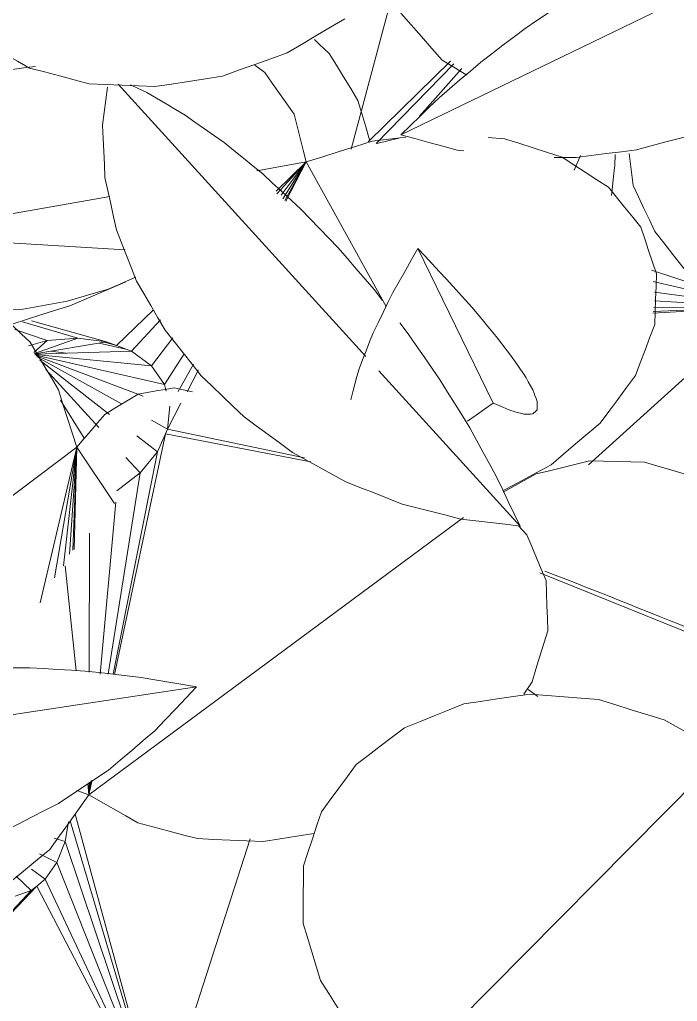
# Model space of a CAD drawing. Header units: metres. Extents: x -18.34 to -13.25, y -25.49 to -16.26.
# Drawn here: x -17.3475 to -17.2893, y -16.8229 to -16.736 of the extents above; entities that cross this region are included whole.
import ezdxf

# ---------------------------------------------------------------- set-up
doc = ezdxf.new("R2010")
doc.units = ezdxf.units.M
doc.layers.add('Importações nas famílias', color=7, linetype='Continuous', lineweight=5)
doc.layers.add('Vegetação', color=7, linetype='Continuous', lineweight=5)

# ---------------------------------------------------------------- blocks, each defined once
blk = doc.blocks.new('Planta_pergolado_12200 - plantas pergolado_skp_Component_17-V554-Pavimento 02 - Executivo')
at = {"layer": 'Importações nas famílias', "color": 9}
for p, q in [((0.159349, 0.128774), (0.161727, 0.128224)), ((0.156455, 0.12788), (0.155081, 0.128067))]:
    blk.add_line(p, q, dxfattribs=at)
at = {"layer": 'Importações nas famílias', "color": 9, "flags": 128}
for points in [[(0.179728, 0.154418), (0.178847, 0.155254), (0.17843, 0.155649)], [(0.18227, 0.150275), (0.181635, 0.15131), (0.180999, 0.152346), (0.180364, 0.153382), (0.179728, 0.154418)], [(0.183308, 0.146778), (0.182962, 0.147943), (0.182616, 0.149109), (0.18227, 0.150275)]]:
    blk.add_lwpolyline(points, dxfattribs=at)
blk = doc.blocks.new('Planta_pergolado_12200 - plantas pergolado_skp_Component_16-V555-Pavimento 02 - Executivo')
blk.add_blockref('Planta_pergolado_12200 - plantas pergolado_skp_Component_17-V554-Pavimento 02 - Executivo', (0, 0))
blk = doc.blocks.new('Planta_pergolado_12200 - plantas pergolado_skp_Component_17-V579-Pavimento 02 - Executivo')
at = {"layer": 'Importações nas famílias', "color": 9, "flags": 128}
for points in [[(0.186067, 0.157993), (0.186986, 0.156955), (0.187905, 0.155917), (0.188824, 0.154878), (0.189743, 0.15384)], [(0.189743, 0.15384), (0.190922, 0.153113), (0.191922, 0.152495)]]:
    blk.add_lwpolyline(points, dxfattribs=at)
blk = doc.blocks.new('Planta_pergolado_12200 - plantas pergolado_skp_Component_16-V580-Pavimento 02 - Executivo')
blk.add_blockref('Planta_pergolado_12200 - plantas pergolado_skp_Component_17-V579-Pavimento 02 - Executivo', (0, 0))
blk = doc.blocks.new('Planta_pergolado_12200 - plantas pergolado_skp_Component_17-V587-Pavimento 02 - Executivo')
at = {"layer": 'Importações nas famílias', "color": 9}
for p, q in [((0.190477, 0.153751), (0.183176, 0.146595)), ((0.190776, 0.1535), (0.183888, 0.146441)), ((0.191478, 0.153089), (0.187715, 0.148864)), ((0.186016, 0.146955), (0.183942, 0.146452)), ((0.208264, 0.135225), (0.212982, 0.133679)), ((0.208405, 0.13424), (0.213592, 0.13304)), ((0.214141, 0.13253), (0.20854, 0.133293)), ((0.214612, 0.132176), (0.208521, 0.132505)), ((0.215099, 0.131809), (0.208377, 0.131423)), ((0.208405, 0.131561), (0.215046, 0.131849)), ((0.208479, 0.131919), (0.214895, 0.131962)), ((0.202697, 0.118003), (0.21666, 0.130635))]:
    blk.add_line(p, q, dxfattribs=at)
at = {"layer": 'Importações nas famílias', "color": 9, "flags": 128}
for points in [[(0.228944, 0.15195), (0.228598, 0.153115), (0.228252, 0.154281), (0.227906, 0.155447), (0.22756, 0.156612)], [(0.229075, 0.147086), (0.229042, 0.148302), (0.22901, 0.149518), (0.228977, 0.150734), (0.228944, 0.15195)], [(0.227946, 0.142352), (0.228228, 0.143536), (0.22851, 0.144719), (0.228793, 0.145902), (0.229075, 0.147086)], [(0.226445, 0.139576), (0.226789, 0.140212), (0.227367, 0.141282), (0.227946, 0.142352)], [(0.224608, 0.123122), (0.223964, 0.124349), (0.223321, 0.125577), (0.222677, 0.126804)], [(0.225022, 0.120963), (0.224869, 0.12176), (0.224608, 0.123122)]]:
    blk.add_lwpolyline(points, dxfattribs=at)
blk = doc.blocks.new('Planta_pergolado_12200 - plantas pergolado_skp_Component_16-V588-Pavimento 02 - Executivo')
blk.add_blockref('Planta_pergolado_12200 - plantas pergolado_skp_Component_17-V587-Pavimento 02 - Executivo', (0, 0))
blk = doc.blocks.new('Planta_pergolado_12200 - plantas pergolado_skp_-3067458-Pavimento 02 - Executivo')
for name in ['Planta_pergolado_12200 - plantas pergolado_skp_Component_16-V580-Pavimento 02 - Executivo', 'Planta_pergolado_12200 - plantas pergolado_skp_Component_16-V555-Pavimento 02 - Executivo', 'Planta_pergolado_12200 - plantas pergolado_skp_Component_16-V588-Pavimento 02 - Executivo']:
    blk.add_blockref(name, (0, 0))
blk = doc.blocks.new('Planta_pergolado_12200 - plantas pergolado_skp_Component_12-V773-Pavimento 02 - Executivo')
at = {"layer": 'Importações nas famílias', "color": 9}
for p, q in [((0.198377, 0.108425), (0.218672, 0.100234)), ((0.198207, 0.097478), (0.197338, 0.098092))]:
    blk.add_line(p, q, dxfattribs=at)
at = {"layer": 'Importações nas famílias', "color": 9, "flags": 128}
for points in [[(0.19883, 0.108569), (0.199751, 0.108213), (0.200672, 0.107856), (0.201593, 0.107499)], [(0.201593, 0.107499), (0.202517, 0.107135), (0.203442, 0.106771), (0.204367, 0.106406), (0.205291, 0.106042)], [(0.205291, 0.106042), (0.206209, 0.105675), (0.207127, 0.105307), (0.208045, 0.10494), (0.208963, 0.104572)], [(0.208963, 0.104572), (0.209865, 0.104206), (0.210766, 0.103839), (0.211667, 0.103472), (0.212568, 0.103105)], [(0.212568, 0.103105), (0.213443, 0.102743), (0.214317, 0.102381), (0.215192, 0.102019), (0.216066, 0.101657)], [(0.216066, 0.101657), (0.216904, 0.101304), (0.217742, 0.100951), (0.21858, 0.100598)]]:
    blk.add_lwpolyline(points, dxfattribs=at)
blk = doc.blocks.new('Planta_pergolado_12200 - plantas pergolado_skp_Component_16-V776-Pavimento 02 - Executivo')
blk.add_blockref('Planta_pergolado_12200 - plantas pergolado_skp_Component_12-V773-Pavimento 02 - Executivo', (0, 0))
blk = doc.blocks.new('Planta_pergolado_12200 - plantas pergolado_skp_Component_12-V833-Pavimento 02 - Executivo')
at = {"layer": 'Importações nas famílias', "color": 9}
for p, q in [((0.161031, 0.1517), (0.182971, 0.127585)), ((0.183705, 0.133514), (0.184461, 0.132535)), ((0.185973, 0.130576), (0.186729, 0.129596)), ((0.184111, 0.126332), (0.196632, 0.11257))]:
    blk.add_line(p, q, dxfattribs=at)
at = {"layer": 'Importações nas famílias', "color": 9, "flags": 128}
for points in [[(0.159662, 0.148063), (0.159808, 0.149188), (0.159954, 0.150312), (0.160101, 0.151437)], [(0.162146, 0.151653), (0.162749, 0.151365), (0.163583, 0.150965)], [(0.163583, 0.150965), (0.164434, 0.150461), (0.165285, 0.149958), (0.166135, 0.149454), (0.166986, 0.14895)], [(0.166986, 0.14895), (0.167845, 0.148346), (0.168704, 0.147743), (0.169562, 0.14714), (0.170421, 0.146537)], [(0.159878, 0.143441), (0.159824, 0.144596), (0.15977, 0.145752), (0.159716, 0.146907), (0.159662, 0.148063)], [(0.170421, 0.146537), (0.171278, 0.145841), (0.172134, 0.145146), (0.172991, 0.14445), (0.173848, 0.143754)], [(0.173848, 0.143754), (0.174693, 0.142974), (0.175538, 0.142194), (0.176384, 0.141413), (0.177229, 0.140633)], [(0.160893, 0.138805), (0.160639, 0.139964), (0.160386, 0.141123), (0.160132, 0.142282), (0.159878, 0.143441)], [(0.177229, 0.140633), (0.178054, 0.139776), (0.178878, 0.13892), (0.179703, 0.138063), (0.180527, 0.137207)], [(0.162682, 0.134263), (0.162235, 0.135399), (0.161787, 0.136534), (0.16134, 0.137669), (0.160893, 0.138805)], [(0.180527, 0.137207), (0.181322, 0.136283), (0.182116, 0.13536), (0.182911, 0.134437), (0.183705, 0.133514)], [(0.165202, 0.129923), (0.164572, 0.131008), (0.163942, 0.132093), (0.163312, 0.133178), (0.162682, 0.134263)], [(0.168396, 0.125885), (0.167597, 0.126895), (0.166799, 0.127904), (0.166001, 0.128913), (0.165202, 0.129923)], [(0.186729, 0.129596), (0.187437, 0.128571), (0.188146, 0.127547), (0.188855, 0.126522), (0.189563, 0.125497)], [(0.172187, 0.122245), (0.171239, 0.123155), (0.170291, 0.124065), (0.169344, 0.124975), (0.168396, 0.125885)], [(0.189563, 0.125497), (0.190217, 0.124438), (0.19087, 0.123379), (0.191524, 0.12232), (0.192178, 0.121261)], [(0.176487, 0.119089), (0.175412, 0.119878), (0.174337, 0.120667), (0.173262, 0.121456), (0.172187, 0.122245)], [(0.192178, 0.121261), (0.192769, 0.12018), (0.19336, 0.119098), (0.193952, 0.118017), (0.194543, 0.116936)], [(0.181196, 0.116489), (0.180019, 0.117139), (0.178842, 0.117789), (0.177665, 0.118439), (0.176487, 0.119089)], [(0.194543, 0.116936), (0.195065, 0.115844), (0.195588, 0.114753), (0.19611, 0.113661), (0.196632, 0.11257)], [(0.186202, 0.114508), (0.18495, 0.115003), (0.183699, 0.115498), (0.182447, 0.115994), (0.181196, 0.116489)], [(0.191388, 0.113191), (0.190091, 0.11352), (0.188795, 0.113849), (0.187498, 0.114178), (0.186202, 0.114508)], [(0.196632, 0.11257), (0.195321, 0.112725), (0.19401, 0.11288), (0.192699, 0.113036), (0.191388, 0.113191)]]:
    blk.add_lwpolyline(points, dxfattribs=at)
blk = doc.blocks.new('Planta_pergolado_12200 - plantas pergolado_skp_Component_12-V834-Pavimento 02 - Executivo')
at = {"layer": 'Importações nas famílias', "color": 9}
for p, q in [((0.12951, 0.092497), (0.167987, 0.098344)), ((0.118938, 0.090891), (0.126582, 0.092052)), ((0.125625, 0.085134), (0.124704, 0.085567))]:
    blk.add_line(p, q, dxfattribs=at)
at = {"layer": 'Importações nas famílias', "color": 9, "flags": 128}
for points in [[(0.143723, 0.099773), (0.144893, 0.099838), (0.146062, 0.099903), (0.147232, 0.099968), (0.148402, 0.100032)], [(0.148402, 0.100032), (0.149607, 0.100029), (0.150812, 0.100025), (0.152017, 0.100021), (0.153222, 0.100017)], [(0.153222, 0.100017), (0.154449, 0.099945), (0.155676, 0.099873), (0.156903, 0.099801), (0.158129, 0.099728)], [(0.134992, 0.098446), (0.136053, 0.098645), (0.137114, 0.098844), (0.138175, 0.099044), (0.139236, 0.099243)], [(0.139236, 0.099243), (0.140358, 0.099375), (0.14148, 0.099508), (0.142601, 0.09964), (0.143723, 0.099773)], [(0.158129, 0.099728), (0.159364, 0.099589), (0.160599, 0.099449), (0.161834, 0.099309), (0.163069, 0.099169)], [(0.163069, 0.099169), (0.164299, 0.098963), (0.165528, 0.098756), (0.166757, 0.09855), (0.167987, 0.098344)], [(0.131038, 0.097394), (0.132026, 0.097657), (0.133015, 0.09792), (0.134004, 0.098183), (0.134992, 0.098446)], [(0.167987, 0.098344), (0.167065, 0.097367), (0.166142, 0.09639), (0.16522, 0.095413), (0.164298, 0.094437)], [(0.127417, 0.096096), (0.128322, 0.096421), (0.129228, 0.096745), (0.130133, 0.097069), (0.131038, 0.097394)], [(0.12417, 0.094568), (0.124982, 0.09495), (0.125794, 0.095332), (0.126605, 0.095714), (0.127417, 0.096096)], [(0.121334, 0.092827), (0.122043, 0.093262), (0.122752, 0.093697), (0.123461, 0.094133), (0.12417, 0.094568)], [(0.164298, 0.094437), (0.163271, 0.093567), (0.162244, 0.092698), (0.161216, 0.091829), (0.160189, 0.09096)], [(0.118938, 0.090891), (0.119537, 0.091375), (0.120136, 0.091859), (0.120735, 0.092343), (0.121334, 0.092827)], [(0.12153, 0.087938), (0.120882, 0.088676), (0.120234, 0.089414), (0.119586, 0.090153), (0.118938, 0.090891)], [(0.160189, 0.09096), (0.159081, 0.090218), (0.157972, 0.089477), (0.156864, 0.088736), (0.155755, 0.087995)], [(0.124704, 0.085567), (0.12391, 0.08616), (0.123117, 0.086752), (0.122323, 0.087345), (0.12153, 0.087938)], [(0.155755, 0.087995), (0.154592, 0.087399), (0.153429, 0.086803), (0.152265, 0.086207), (0.151102, 0.085611)], [(0.151102, 0.085611), (0.14991, 0.085175), (0.148719, 0.084738), (0.147528, 0.084302), (0.146337, 0.083866)], [(0.128387, 0.083836), (0.127466, 0.084269), (0.126545, 0.084701)], [(0.132491, 0.082783), (0.131465, 0.083046), (0.130439, 0.083309), (0.129413, 0.083573), (0.128387, 0.083836)], [(0.146337, 0.083866), (0.145146, 0.083599), (0.143955, 0.083332), (0.142764, 0.083065), (0.141573, 0.082798)], [(0.136921, 0.082435), (0.135813, 0.082522), (0.134706, 0.082609), (0.133598, 0.082696), (0.132491, 0.082783)], [(0.141573, 0.082798), (0.14041, 0.082707), (0.139247, 0.082617), (0.138084, 0.082526), (0.136921, 0.082435)]]:
    blk.add_lwpolyline(points, dxfattribs=at)
blk = doc.blocks.new('Planta_pergolado_12200 - plantas pergolado_skp_Component_17-V836-Pavimento 02 - Executivo')
at = {"layer": 'Importações nas famílias', "color": 9}
blk.add_line((0.186193, 0.063727), (0.214619, 0.092447), dxfattribs=at)
at = {"layer": 'Importações nas famílias', "color": 9, "flags": 128}
for points in [[(0.197516, 0.097684), (0.196053, 0.097471), (0.19459, 0.097258), (0.193127, 0.097045), (0.191664, 0.096832)], [(0.203565, 0.0972), (0.202052, 0.097321), (0.20054, 0.097442), (0.199028, 0.097563), (0.197516, 0.097684)], [(0.191664, 0.096832), (0.19035, 0.096299), (0.189036, 0.095767), (0.187721, 0.095235), (0.186407, 0.094702)], [(0.209398, 0.095414), (0.20794, 0.095861), (0.206481, 0.096307), (0.205023, 0.096754), (0.203565, 0.0972)], [(0.214619, 0.092447), (0.213314, 0.093189), (0.212009, 0.093931), (0.210703, 0.094673), (0.209398, 0.095414)], [(0.186407, 0.094702), (0.185332, 0.093887), (0.184256, 0.093072), (0.183181, 0.092256), (0.182105, 0.091441)], [(0.182105, 0.091441), (0.181341, 0.090398), (0.180578, 0.089355), (0.179814, 0.088312), (0.17905, 0.087269)], [(0.17905, 0.087269), (0.17865, 0.08607), (0.17825, 0.08487), (0.17785, 0.083671), (0.177451, 0.082472)], [(0.177451, 0.082472), (0.177442, 0.081198), (0.177433, 0.079924), (0.177424, 0.07865), (0.177415, 0.077376)], [(0.177415, 0.077376), (0.177798, 0.076114), (0.178181, 0.074852), (0.178564, 0.07359), (0.178947, 0.072328)], [(0.178947, 0.072328), (0.179695, 0.071164), (0.180444, 0.07), (0.181192, 0.068836), (0.181941, 0.067673)]]:
    blk.add_lwpolyline(points, dxfattribs=at)
blk = doc.blocks.new('Planta_pergolado_12200 - plantas pergolado_skp_Component_16-V837-Pavimento 02 - Executivo')
for name in ['Planta_pergolado_12200 - plantas pergolado_skp_Component_12-V833-Pavimento 02 - Executivo', 'Planta_pergolado_12200 - plantas pergolado_skp_Component_17-V836-Pavimento 02 - Executivo', 'Planta_pergolado_12200 - plantas pergolado_skp_Component_12-V834-Pavimento 02 - Executivo']:
    blk.add_blockref(name, (0, 0))
blk = doc.blocks.new('Planta_pergolado_12200 - plantas pergolado_skp_-V838-Pavimento 02 - Executivo')
blk.add_blockref('Planta_pergolado_12200 - plantas pergolado_skp_Component_16-V837-Pavimento 02 - Executivo', (0, 0))
blk = doc.blocks.new('Planta_pergolado_12200 - plantas pergolado_skp_-3067462-Pavimento 02 - Executivo')
for name in ['Planta_pergolado_12200 - plantas pergolado_skp_-V838-Pavimento 02 - Executivo', 'Planta_pergolado_12200 - plantas pergolado_skp_Component_16-V776-Pavimento 02 - Executivo']:
    blk.add_blockref(name, (0, 0))
blk = doc.blocks.new('Planta_pergolado_12200 - plantas pergolado_skp_Component_17-V873-Pavimento 02 - Executivo')
at = {"layer": 'Importações nas famílias', "color": 9}
for p, q in [((0.157371, 0.119563), (0.135656, 0.103161)), ((0.154125, 0.105784), (0.157371, 0.119563)), ((0.1554, 0.10797), (0.157371, 0.119563)), ((0.156197, 0.109036), (0.157371, 0.119563)), ((0.156744, 0.110071), (0.157371, 0.119563)), ((0.157042, 0.110432), (0.157371, 0.119563)), ((0.157153, 0.110488), (0.157371, 0.119563)), ((0.157371, 0.119563), (0.160727, 0.114555)), ((0.164666, 0.05988), (0.157233, 0.08705)), ((0.156346, 0.084634), (0.156658, 0.086367)), ((0.164666, 0.05988), (0.156804, 0.08645)), ((0.155385, 0.084921), (0.156346, 0.084634)), ((0.155619, 0.082782), (0.156346, 0.084634)), ((0.156346, 0.084634), (0.164666, 0.05988)), ((0.172734, 0.084864), (0.164666, 0.05988)), ((0.15409, 0.083551), (0.155619, 0.082782)), ((0.154591, 0.081297), (0.155619, 0.082782)), ((0.155619, 0.082782), (0.164666, 0.05988)), ((0.153375, 0.082176), (0.154591, 0.081297)), ((0.153332, 0.08028), (0.15202, 0.08155)), ((0.153836, 0.080688), (0.154591, 0.081297)), ((0.154591, 0.081297), (0.164666, 0.05988)), ((0.140165, 0.066275), (0.153836, 0.080688)), ((0.140165, 0.066275), (0.153332, 0.08028)), ((0.151927, 0.079801), (0.153332, 0.08028)), ((0.153332, 0.08028), (0.153836, 0.080688)), ((0.153836, 0.080688), (0.164666, 0.05988))]:
    blk.add_line(p, q, dxfattribs=at)
at = {"layer": 'Importações nas famílias', "color": 9, "flags": 128}
for points in [[(0.153253, 0.128859), (0.152459, 0.129609), (0.151665, 0.130358), (0.150872, 0.131107), (0.150078, 0.131856)], [(0.155755, 0.124641), (0.155129, 0.125696), (0.154504, 0.12675), (0.153878, 0.127805), (0.153253, 0.128859)], [(0.157371, 0.119563), (0.156967, 0.120832), (0.156563, 0.122102), (0.156159, 0.123372), (0.155755, 0.124641)], [(0.166009, 0.124815), (0.165213, 0.124675), (0.164417, 0.124535), (0.16362, 0.124395), (0.162824, 0.124255)], [(0.167613, 0.124461), (0.166811, 0.124638), (0.166009, 0.124815)], [(0.162824, 0.124255), (0.162087, 0.123807), (0.16135, 0.123359), (0.160614, 0.122911), (0.159877, 0.122463)], [(0.159877, 0.122463), (0.159251, 0.121738), (0.158624, 0.121013), (0.157997, 0.120288), (0.157371, 0.119563)]]:
    blk.add_lwpolyline(points, dxfattribs=at)
blk = doc.blocks.new('Planta_pergolado_12200 - plantas pergolado_skp_Component_16-V874-Pavimento 02 - Executivo')
blk.add_blockref('Planta_pergolado_12200 - plantas pergolado_skp_Component_17-V873-Pavimento 02 - Executivo', (0, 0))
blk = doc.blocks.new('Planta_pergolado_12200 - plantas pergolado_skp_Component_17-V925-Pavimento 02 - Executivo')
at = {"layer": 'Importações nas famílias', "color": 9, "flags": 128}
for points in [[(0.181114, 0.157504), (0.179837, 0.156747), (0.178561, 0.155989), (0.177285, 0.155232), (0.176009, 0.154474)], [(0.153208, 0.153139), (0.152124, 0.153758), (0.151039, 0.154377), (0.149954, 0.154996), (0.148869, 0.155616)], [(0.176009, 0.154474), (0.174574, 0.153961), (0.173139, 0.153448), (0.171704, 0.152935), (0.170269, 0.152422)], [(0.158467, 0.15173), (0.157152, 0.152082), (0.155838, 0.152435), (0.154523, 0.152787), (0.153208, 0.153139)], [(0.170269, 0.152422), (0.168773, 0.152188), (0.167277, 0.151954), (0.165782, 0.15172), (0.164286, 0.151486)], [(0.164286, 0.151486), (0.162831, 0.151547), (0.161376, 0.151608), (0.159922, 0.151669), (0.158467, 0.15173)]]:
    blk.add_lwpolyline(points, dxfattribs=at)
blk = doc.blocks.new('Planta_pergolado_12200 - plantas pergolado_skp_Component_16-V926-Pavimento 02 - Executivo')
blk.add_blockref('Planta_pergolado_12200 - plantas pergolado_skp_Component_17-V925-Pavimento 02 - Executivo', (0, 0))
blk = doc.blocks.new('Planta_pergolado_12200 - plantas pergolado_skp_Component_12-V945-Pavimento 02 - Executivo')
at = {"layer": 'Importações nas famílias', "color": 9}
for p, q in [((0.116788, 0.139726), (0.161679, 0.137032)), ((0.139656, 0.132005), (0.140417, 0.131927)), ((0.137065, 0.128801), (0.136463, 0.128802))]:
    blk.add_line(p, q, dxfattribs=at)
at = {"layer": 'Importações nas famílias', "color": 9, "flags": 128}
for points in [[(0.118477, 0.136797), (0.118055, 0.137529), (0.117633, 0.138262), (0.117211, 0.138994), (0.116788, 0.139726)], [(0.116788, 0.139726), (0.117904, 0.139172), (0.119019, 0.138617), (0.120134, 0.138063), (0.121249, 0.137508)], [(0.121249, 0.137508), (0.122391, 0.137033), (0.123533, 0.136558), (0.124675, 0.136083), (0.125818, 0.135608)], [(0.120893, 0.134242), (0.120289, 0.13488), (0.119685, 0.135519), (0.119081, 0.136158), (0.118477, 0.136797)], [(0.125818, 0.135608), (0.126974, 0.135217), (0.12813, 0.134827), (0.129286, 0.134436), (0.130442, 0.134046)], [(0.123979, 0.132121), (0.123207, 0.132651), (0.122436, 0.133181), (0.121664, 0.133711), (0.120893, 0.134242)], [(0.130442, 0.134046), (0.1316, 0.133745), (0.132757, 0.133443), (0.133915, 0.133142), (0.135072, 0.132841)], [(0.161715, 0.134201), (0.160478, 0.133673), (0.159241, 0.133145), (0.158004, 0.132617), (0.156767, 0.132088)], [(0.160149, 0.133547), (0.160973, 0.133904), (0.161796, 0.134261), (0.162619, 0.134618)], [(0.15653, 0.13248), (0.157435, 0.132747), (0.15834, 0.133013), (0.159244, 0.13328), (0.160149, 0.133547)], [(0.135072, 0.132841), (0.136218, 0.132632), (0.137364, 0.132423), (0.13851, 0.132214), (0.139656, 0.132005)], [(0.152627, 0.131787), (0.153603, 0.13196), (0.154579, 0.132133), (0.155555, 0.132307), (0.15653, 0.13248)], [(0.127662, 0.130483), (0.126741, 0.130893), (0.12582, 0.131302), (0.124899, 0.131711), (0.123979, 0.132121)], [(0.149843, 0.131577), (0.150555, 0.131631), (0.151591, 0.131709), (0.152627, 0.131787)], [(0.156767, 0.132088), (0.155487, 0.131681), (0.154208, 0.131274), (0.152928, 0.130867), (0.151648, 0.13046)], [(0.131856, 0.129368), (0.130808, 0.129647), (0.129759, 0.129926), (0.12871, 0.130205), (0.127662, 0.130483)], [(0.136463, 0.128802), (0.135312, 0.128943), (0.13416, 0.129085), (0.133008, 0.129227), (0.131856, 0.129368)]]:
    blk.add_lwpolyline(points, dxfattribs=at)
blk = doc.blocks.new('Planta_pergolado_12200 - plantas pergolado_skp_Component_12-V946-Pavimento 02 - Executivo')
at = {"layer": 'Importações nas famílias', "color": 9, "flags": 128}
for points in [[(0.147702, 0.153684), (0.14886, 0.153921), (0.150017, 0.154158), (0.151039, 0.154368)], [(0.153735, 0.153286), (0.152906, 0.153178), (0.151857, 0.153041), (0.150809, 0.152904), (0.14976, 0.152767)], [(0.14976, 0.152767), (0.148608, 0.152745), (0.147457, 0.152723), (0.14668, 0.152708)]]:
    blk.add_lwpolyline(points, dxfattribs=at)
blk = doc.blocks.new('Planta_pergolado_12200 - plantas pergolado_skp_Component_12-V947-Pavimento 02 - Executivo')
at = {"layer": 'Importações nas famílias', "color": 9}
blk.add_line((0.187579, 0.137142), (0.194261, 0.123466), dxfattribs=at)
at = {"layer": 'Importações nas famílias', "color": 9, "flags": 128}
for points in [[(0.185371, 0.133259), (0.185923, 0.13423), (0.186475, 0.1352), (0.187027, 0.136171), (0.187579, 0.137142)], [(0.187579, 0.137142), (0.188213, 0.136465), (0.188847, 0.135788), (0.189481, 0.135111), (0.190115, 0.134435)], [(0.190115, 0.134435), (0.190673, 0.133812), (0.19123, 0.133189), (0.191787, 0.132566), (0.192345, 0.131943)], [(0.18362, 0.129681), (0.184058, 0.130575), (0.184496, 0.13147), (0.184933, 0.132364), (0.185371, 0.133259)], [(0.192345, 0.131943), (0.192819, 0.131382), (0.193293, 0.13082), (0.193768, 0.130258), (0.194242, 0.129696)], [(0.182369, 0.12649), (0.182682, 0.127288), (0.182995, 0.128085), (0.183308, 0.128883), (0.18362, 0.129681)], [(0.194242, 0.129696), (0.194628, 0.129201), (0.195014, 0.128706), (0.1954, 0.128211), (0.195786, 0.127717)], [(0.195786, 0.127717), (0.19608, 0.127294), (0.196373, 0.126872), (0.196667, 0.12645), (0.19696, 0.126028)], [(0.181646, 0.123763), (0.181826, 0.124445), (0.182007, 0.125127), (0.182188, 0.125809), (0.182369, 0.12649)], [(0.19696, 0.126028), (0.197158, 0.125683), (0.197356, 0.125338), (0.197553, 0.124993), (0.197751, 0.124648)], [(0.197751, 0.124648), (0.197851, 0.124385), (0.19795, 0.124121), (0.19805, 0.123857), (0.19815, 0.123594)], [(0.19815, 0.123594), (0.19815, 0.123414), (0.198151, 0.123234), (0.198151, 0.123055), (0.198152, 0.122875)], [(0.194261, 0.123466), (0.193495, 0.122933), (0.192729, 0.1224), (0.191963, 0.121867)], [(0.195801, 0.122798), (0.195416, 0.122965), (0.195031, 0.123132), (0.194646, 0.123299), (0.194261, 0.123466)], [(0.196971, 0.122475), (0.196678, 0.122556), (0.196386, 0.122637), (0.196093, 0.122717), (0.195801, 0.122798)], [(0.198152, 0.122875), (0.198053, 0.122781), (0.197955, 0.122688), (0.197856, 0.122594), (0.197757, 0.122501)], [(0.197757, 0.122501), (0.197561, 0.122494), (0.197364, 0.122488), (0.197168, 0.122481), (0.196971, 0.122475)]]:
    blk.add_lwpolyline(points, dxfattribs=at)
blk = doc.blocks.new('Planta_pergolado_12200 - plantas pergolado_skp_Component_17-V948-Pavimento 02 - Executivo')
at = {"layer": 'Importações nas famílias', "color": 9}
for p, q in [((0.173139, 0.153394), (0.174043, 0.152728)), ((0.193811, 0.146996), (0.195245, 0.146876)), ((0.173325, 0.144046), (0.177704, 0.144817)), ((0.175045, 0.142243), (0.177704, 0.144817)), ((0.175096, 0.141991), (0.177704, 0.144817)), ((0.175469, 0.141876), (0.177704, 0.144817)), ((0.175628, 0.141559), (0.177704, 0.144817)), ((0.177704, 0.144817), (0.175805, 0.141415)), ((0.177704, 0.144817), (0.175898, 0.141339)), ((0.184786, 0.132017), (0.177704, 0.144817)), ((0.140639, 0.138295), (0.160302, 0.141755)), ((0.160897, 0.128549), (0.164187, 0.131733)), ((0.152585, 0.130648), (0.157463, 0.129207)), ((0.153368, 0.130744), (0.160006, 0.128883)), ((0.16223, 0.128048), (0.164801, 0.130834)), ((0.151894, 0.129973), (0.154772, 0.128996)), ((0.153099, 0.128536), (0.154772, 0.128996)), ((0.154772, 0.128996), (0.153575, 0.127931)), ((0.153627, 0.127864), (0.157463, 0.129207)), ((0.160006, 0.128883), (0.153654, 0.12783)), ((0.154772, 0.128996), (0.157463, 0.129207)), ((0.157463, 0.129207), (0.160006, 0.128883)), ((0.159823, 0.128853), (0.160897, 0.128549)), ((0.160006, 0.128883), (0.160897, 0.128549)), ((0.163982, 0.126758), (0.165878, 0.129254)), ((0.153679, 0.127799), (0.16223, 0.128048)), ((0.160897, 0.128549), (0.16223, 0.128048)), ((0.16223, 0.128048), (0.163982, 0.126758)), ((0.165142, 0.125102), (0.166875, 0.127821)), ((0.153708, 0.127762), (0.163982, 0.126758)), ((0.153744, 0.127716), (0.165142, 0.125102)), ((0.153798, 0.127647), (0.163251, 0.124088)), ((0.153892, 0.127529), (0.16135, 0.123406)), ((0.154111, 0.12725), (0.160281, 0.122439)), ((0.154637, 0.12645), (0.159334, 0.121285)), ((0.163982, 0.126758), (0.165142, 0.125102)), ((0.167707, 0.126906), (0.166358, 0.12449)), ((0.168151, 0.126418), (0.167141, 0.124472)), ((0.165142, 0.125102), (0.165293, 0.124515)), ((0.155939, 0.123729), (0.158042, 0.12034)), ((0.166605, 0.12344), (0.16542, 0.121156)), ((0.165633, 0.123191), (0.16542, 0.121156)), ((0.163987, 0.121948), (0.16542, 0.121156)), ((0.16542, 0.121156), (0.165238, 0.12075)), ((0.16542, 0.121156), (0.177536, 0.118623)), ((0.165238, 0.12075), (0.160721, 0.099431)), ((0.162691, 0.12056), (0.164517, 0.119136)), ((0.165238, 0.12075), (0.164517, 0.119136)), ((0.178109, 0.118257), (0.165238, 0.12075)), ((0.164517, 0.119136), (0.160592, 0.099449)), ((0.164517, 0.119136), (0.162987, 0.117269)), ((0.161727, 0.118655), (0.162987, 0.117269)), ((0.162987, 0.117269), (0.160158, 0.09945)), ((0.162987, 0.117269), (0.160934, 0.115682)), ((0.160842, 0.114677), (0.159443, 0.099452)), ((0.158462, 0.088768), (0.191634, 0.113322)), ((0.196493, 0.112586), (0.197238, 0.111781)), ((0.158494, 0.111926), (0.158477, 0.099631)), ((0.156338, 0.109036), (0.157313, 0.099732)), ((0.197688, 0.098769), (0.196973, 0.097691)), ((0.158357, 0.089768), (0.158462, 0.088768)), ((0.158734, 0.090052), (0.158462, 0.088768)), ((0.158715, 0.090037), (0.158462, 0.088768)), ((0.158657, 0.089993), (0.158462, 0.088768)), ((0.158569, 0.089927), (0.158462, 0.088768)), ((0.158464, 0.089848), (0.158462, 0.088768)), ((0.158462, 0.088768), (0.157397, 0.089138))]:
    blk.add_line(p, q, dxfattribs=at)
at = {"layer": 'Importações nas famílias', "color": 9, "flags": 128}
for points in [[(0.174043, 0.152728), (0.174686, 0.15181), (0.17533, 0.150891), (0.175973, 0.149973), (0.176616, 0.149054)], [(0.176616, 0.149054), (0.176888, 0.147995), (0.17716, 0.146935), (0.177432, 0.145876), (0.177704, 0.144817)], [(0.183525, 0.146655), (0.18502, 0.146831), (0.186516, 0.147006)], [(0.177704, 0.144817), (0.179159, 0.145276), (0.180614, 0.145736), (0.182069, 0.146196), (0.183525, 0.146655)], [(0.195245, 0.146876), (0.196521, 0.146468), (0.197796, 0.14606), (0.199072, 0.145652), (0.200347, 0.145244)], [(0.200347, 0.145244), (0.201376, 0.144576), (0.202406, 0.143908), (0.203435, 0.14324), (0.204465, 0.142572)], [(0.204465, 0.142572), (0.205178, 0.141689), (0.205891, 0.140807), (0.206604, 0.139924), (0.207318, 0.139042)], [(0.207318, 0.139042), (0.207666, 0.138005), (0.208015, 0.136968), (0.208363, 0.135932), (0.208712, 0.134895)], [(0.208712, 0.134895), (0.208672, 0.133775), (0.208632, 0.132654), (0.208592, 0.131534), (0.208552, 0.130414)], [(0.208552, 0.130414), (0.208126, 0.129286), (0.2077, 0.128159), (0.207274, 0.127031), (0.206849, 0.125903)], [(0.206849, 0.125903), (0.206066, 0.124845), (0.205284, 0.123787), (0.204501, 0.122729), (0.203719, 0.121671)], [(0.203719, 0.121671), (0.202633, 0.120755), (0.201547, 0.119839), (0.200461, 0.118922), (0.199375, 0.118006)], [(0.199375, 0.118006), (0.19806, 0.117294), (0.196744, 0.116582), (0.195429, 0.115869), (0.195133, 0.115709)], [(0.197238, 0.111781), (0.197662, 0.11077), (0.198086, 0.109759), (0.19851, 0.108748), (0.198935, 0.107736)], [(0.198935, 0.107736), (0.198973, 0.106627), (0.199011, 0.105517), (0.19905, 0.104408), (0.199088, 0.103298)], [(0.199088, 0.103298), (0.198738, 0.102166), (0.198388, 0.101033), (0.198038, 0.099901), (0.197688, 0.098769)], [(0.158462, 0.088768), (0.157594, 0.087554), (0.156726, 0.08634), (0.155858, 0.085127), (0.15499, 0.083913)], [(0.162801, 0.086292), (0.161717, 0.086911), (0.160632, 0.08753), (0.159547, 0.088149), (0.158462, 0.088768)], [(0.16806, 0.084883), (0.166745, 0.085235), (0.165431, 0.085587), (0.164116, 0.085939), (0.162801, 0.086292)], [(0.17843, 0.08535), (0.178366, 0.08534), (0.17687, 0.085106), (0.175375, 0.084872), (0.173879, 0.084638)], [(0.173879, 0.084638), (0.172424, 0.084699), (0.170969, 0.084761), (0.169515, 0.084822), (0.16806, 0.084883)], [(0.15499, 0.083913), (0.153735, 0.082879), (0.152479, 0.081846), (0.151223, 0.080813), (0.149968, 0.07978)]]:
    blk.add_lwpolyline(points, dxfattribs=at)
blk = doc.blocks.new('Planta_pergolado_12200 - plantas pergolado_skp_Component_16-V949-Pavimento 02 - Executivo')
for name in ['Planta_pergolado_12200 - plantas pergolado_skp_Component_12-V946-Pavimento 02 - Executivo', 'Planta_pergolado_12200 - plantas pergolado_skp_Component_17-V948-Pavimento 02 - Executivo', 'Planta_pergolado_12200 - plantas pergolado_skp_Component_12-V945-Pavimento 02 - Executivo', 'Planta_pergolado_12200 - plantas pergolado_skp_Component_12-V947-Pavimento 02 - Executivo']:
    blk.add_blockref(name, (0, 0))
blk = doc.blocks.new('Planta_pergolado_12200 - plantas pergolado_skp_-V955-Pavimento 02 - Executivo')
for name in ['Planta_pergolado_12200 - plantas pergolado_skp_Component_16-V926-Pavimento 02 - Executivo', 'Planta_pergolado_12200 - plantas pergolado_skp_Component_16-V949-Pavimento 02 - Executivo']:
    blk.add_blockref(name, (0, 0))
blk = doc.blocks.new('Planta_pergolado_12200 - plantas pergolado_skp_-3067464-Pavimento 02 - Executivo')
for name in ['Planta_pergolado_12200 - plantas pergolado_skp_-V955-Pavimento 02 - Executivo', 'Planta_pergolado_12200 - plantas pergolado_skp_Component_16-V874-Pavimento 02 - Executivo']:
    blk.add_blockref(name, (0, 0))
blk = doc.blocks.new('Planta_pergolado_12200 - plantas pergolado_skp_-3067465-Pavimento 02 - Executivo')
for name in ['Planta_pergolado_12200 - plantas pergolado_skp_-3067464-Pavimento 02 - Executivo', 'Planta_pergolado_12200 - plantas pergolado_skp_-3067458-Pavimento 02 - Executivo', 'Planta_pergolado_12200 - plantas pergolado_skp_-3067462-Pavimento 02 - Executivo']:
    blk.add_blockref(name, (0, 0))
blk = doc.blocks.new('Planta_pergolado_12200 - plantas pergolado_skp_Component_12-V1019-Pavimento 02 - Executivo')
at = {"layer": 'Importações nas famílias', "color": 9}
for p, q in [((0.201982, 0.1454), (0.201414, 0.144101)), ((0.205044, 0.145471), (0.205012, 0.144507))]:
    blk.add_line(p, q, dxfattribs=at)
at = {"layer": 'Importações nas famílias', "color": 9, "flags": 128}
blk.add_lwpolyline([(0.205012, 0.144507), (0.204909, 0.143571), (0.204807, 0.142634), (0.20472, 0.141848)], dxfattribs=at)
blk = doc.blocks.new('Planta_pergolado_12200 - plantas pergolado_skp_Component_17-V1021-Pavimento 02 - Executivo')
at = {"layer": 'Importações nas famílias', "color": 9, "flags": 128}
for points in [[(0.20279, 0.118332), (0.201608, 0.118045), (0.200426, 0.117757), (0.199244, 0.117469), (0.198062, 0.117181)], [(0.207655, 0.118221), (0.206439, 0.118249), (0.205223, 0.118277), (0.204007, 0.118305), (0.20279, 0.118332)], [(0.212326, 0.116854), (0.211158, 0.117196), (0.209991, 0.117538), (0.208823, 0.117879), (0.207655, 0.118221)], [(0.198062, 0.117181), (0.196995, 0.116597), (0.195928, 0.116013), (0.195133, 0.115578)], [(0.216484, 0.114325), (0.215445, 0.114958), (0.214405, 0.11559), (0.213366, 0.116222), (0.212326, 0.116854)], [(0.219846, 0.110807), (0.219005, 0.111686), (0.218165, 0.112566), (0.217324, 0.113446), (0.216484, 0.114325)], [(0.164314, 0.054974), (0.164477, 0.053768), (0.164639, 0.052562), (0.164802, 0.051357)], [(0.164802, 0.051357), (0.165272, 0.050234), (0.165741, 0.049112), (0.16621, 0.047989), (0.16668, 0.046867)], [(0.16668, 0.046867), (0.167424, 0.045904), (0.168168, 0.044941), (0.168912, 0.043978), (0.169655, 0.043016)], [(0.169655, 0.043016), (0.170623, 0.042278), (0.171474, 0.04163)]]:
    blk.add_lwpolyline(points, dxfattribs=at)
blk = doc.blocks.new('Planta_pergolado_12200 - plantas pergolado_skp_Component_16-V1022-Pavimento 02 - Executivo')
for name in ['Planta_pergolado_12200 - plantas pergolado_skp_Component_12-V1019-Pavimento 02 - Executivo', 'Planta_pergolado_12200 - plantas pergolado_skp_Component_17-V1021-Pavimento 02 - Executivo']:
    blk.add_blockref(name, (0, 0))
blk = doc.blocks.new('Planta_pergolado_12200 - plantas pergolado_skp_-3067414-Pavimento 02 - Executivo')
blk.add_blockref('Planta_pergolado_12200 - plantas pergolado_skp_Component_16-V1022-Pavimento 02 - Executivo', (0, 0))
blk = doc.blocks.new('Planta_pergolado_12200 - plantas pergolado_skp_Component_12-V1246-Pavimento 02 - Executivo')
at = {"layer": 'Importações nas famílias', "color": 9}
for p, q in [((0.186075, 0.147221), (0.227713, 0.167375)), ((0.191654, 0.14579), (0.191046, 0.145869))]:
    blk.add_line(p, q, dxfattribs=at)
at = {"layer": 'Importações nas famílias', "color": 9, "flags": 128}
for points in [[(0.223227, 0.169299), (0.224311, 0.169554), (0.225395, 0.169808), (0.226479, 0.170062), (0.227564, 0.170317)], [(0.218802, 0.167939), (0.219908, 0.168279), (0.221014, 0.168619), (0.22212, 0.168959), (0.223227, 0.169299)], [(0.214337, 0.16625), (0.215453, 0.166672), (0.216569, 0.167095), (0.217685, 0.167517), (0.218802, 0.167939)], [(0.209883, 0.164253), (0.210997, 0.164752), (0.21211, 0.165251), (0.213224, 0.165751), (0.214337, 0.16625)], [(0.233752, 0.165599), (0.233305, 0.164723), (0.232764, 0.16366), (0.232222, 0.162597)], [(0.205489, 0.161968), (0.206588, 0.162539), (0.207686, 0.16311), (0.208785, 0.163681), (0.209883, 0.164253)], [(0.201204, 0.159421), (0.202276, 0.160058), (0.203347, 0.160694), (0.204418, 0.161331), (0.205489, 0.161968)], [(0.232222, 0.162597), (0.2315, 0.161605), (0.230778, 0.160612), (0.230056, 0.15962), (0.229334, 0.158627)], [(0.197076, 0.156641), (0.198108, 0.157336), (0.19914, 0.158031), (0.200172, 0.158726), (0.201204, 0.159421)], [(0.229334, 0.158627), (0.228449, 0.157728), (0.227563, 0.156829), (0.226678, 0.15593), (0.225792, 0.155031)], [(0.193149, 0.153659), (0.194131, 0.154404), (0.195112, 0.15515), (0.196094, 0.155896), (0.197076, 0.156641)], [(0.225792, 0.155031), (0.224764, 0.154246), (0.223736, 0.153462), (0.222708, 0.152678), (0.221679, 0.151893)], [(0.189469, 0.150507), (0.190389, 0.151295), (0.191309, 0.152083), (0.192229, 0.152871), (0.193149, 0.153659)], [(0.221679, 0.151893), (0.220532, 0.151242), (0.219386, 0.15059), (0.218239, 0.149939), (0.217092, 0.149287)], [(0.186075, 0.147221), (0.186923, 0.148042), (0.187772, 0.148864), (0.18862, 0.149685), (0.189469, 0.150507)], [(0.217092, 0.149287), (0.215853, 0.148784), (0.214615, 0.148281), (0.213376, 0.147778), (0.212137, 0.147274)], [(0.191046, 0.145869), (0.189803, 0.146207), (0.18856, 0.146545), (0.187318, 0.146883), (0.186075, 0.147221)], [(0.212137, 0.147274), (0.210836, 0.146931), (0.209535, 0.146588), (0.208233, 0.146245), (0.206932, 0.145902)], [(0.206932, 0.145902), (0.205599, 0.145727), (0.204265, 0.145552), (0.202932, 0.145377), (0.201598, 0.145202)], [(0.201598, 0.145202), (0.200264, 0.145199), (0.199642, 0.145198)]]:
    blk.add_lwpolyline(points, dxfattribs=at)
blk = doc.blocks.new('Planta_pergolado_12200 - plantas pergolado_skp_Component_16-V1251-Pavimento 02 - Executivo')
blk.add_blockref('Planta_pergolado_12200 - plantas pergolado_skp_Component_12-V1246-Pavimento 02 - Executivo', (0, 0))
blk = doc.blocks.new('Planta_pergolado_12200 - plantas pergolado_skp_Component_17-V1252-Pavimento 02 - Executivo')
at = {"layer": 'Importações nas famílias', "color": 9}
for p, q in [((0.233919, 0.161645), (0.227309, 0.156397)), ((0.233961, 0.161609), (0.227342, 0.156322)), ((0.234446, 0.161201), (0.229164, 0.156669)), ((0.235351, 0.16044), (0.231449, 0.156614)), ((0.236755, 0.159441), (0.233942, 0.156082)), ((0.238399, 0.158083), (0.236474, 0.155108)), ((0.229164, 0.156669), (0.227365, 0.15627)), ((0.230475, 0.145273), (0.229164, 0.156669)), ((0.231449, 0.156614), (0.229164, 0.156669)), ((0.231449, 0.156614), (0.230909, 0.145029)), ((0.233942, 0.156082), (0.231449, 0.156614)), ((0.240577, 0.157352), (0.238871, 0.15376)), ((0.242456, 0.156557), (0.241639, 0.154123)), ((0.233942, 0.156082), (0.231321, 0.144797)), ((0.236474, 0.155108), (0.233942, 0.156082)), ((0.244047, 0.156374), (0.243517, 0.154113)), ((0.244693, 0.154082), (0.245065, 0.156259)), ((0.231719, 0.144573), (0.236474, 0.155108)), ((0.237434, 0.154568), (0.236474, 0.155108)), ((0.238871, 0.15376), (0.237434, 0.154568)), ((0.238871, 0.15376), (0.232111, 0.144353)), ((0.240557, 0.152451), (0.238871, 0.15376)), ((0.232534, 0.144163), (0.240953, 0.152113)), ((0.232963, 0.14395), (0.242231, 0.150064)), ((0.228982, 0.149518), (0.230003, 0.145566)), ((0.22621, 0.139431), (0.211836, 0.147242)), ((0.229442, 0.146002), (0.228813, 0.147627)), ((0.228704, 0.146583), (0.23222, 0.143143)), ((0.228744, 0.146544), (0.230137, 0.145463)), ((0.230137, 0.145463), (0.232534, 0.144115)), ((0.230137, 0.145463), (0.232375, 0.143238)), ((0.232534, 0.144115), (0.233311, 0.143816)), ((0.248771, 0.143447), (0.2477, 0.143526)), ((0.246204, 0.142791), (0.250056, 0.142627)), ((0.250642, 0.142253), (0.245489, 0.142393)), ((0.239635, 0.139668), (0.241906, 0.136449)), ((0.237174, 0.138295), (0.239974, 0.135556)), ((0.237291, 0.138351), (0.240057, 0.135601)), ((0.237906, 0.138421), (0.240393, 0.135785)), ((0.238503, 0.139053), (0.241154, 0.135899)), ((0.23691, 0.133616), (0.232038, 0.136264)), ((0.256351, 0.132013), (0.258548, 0.133252)), ((0.246942, 0.128737), (0.247938, 0.127762)), ((0.246947, 0.128752), (0.247939, 0.127766)), ((0.246967, 0.128817), (0.247946, 0.127779)), ((0.247005, 0.128939), (0.247959, 0.127804)), ((0.247066, 0.129137), (0.24798, 0.127842)), ((0.247881, 0.127655), (0.246777, 0.128254)), ((0.226702, 0.125019), (0.227637, 0.124755))]:
    blk.add_line(p, q, dxfattribs=at)
at = {"layer": 'Importações nas famílias', "color": 9, "flags": 128}
for points in [[(0.206294, 0.145581), (0.206412, 0.144634), (0.20653, 0.143687), (0.206648, 0.14274)], [(0.206648, 0.14274), (0.207125, 0.141722), (0.207602, 0.140705), (0.208079, 0.139688), (0.208555, 0.13867)], [(0.208555, 0.13867), (0.209359, 0.137652), (0.210162, 0.136634), (0.210965, 0.135615), (0.211769, 0.134597)], [(0.211769, 0.134597), (0.212844, 0.133647), (0.213919, 0.132697), (0.214994, 0.131747), (0.216069, 0.130797)], [(0.216069, 0.130797), (0.217342, 0.129981), (0.218616, 0.129164), (0.219889, 0.128347), (0.221162, 0.12753)], [(0.221162, 0.12753), (0.222547, 0.126903), (0.223932, 0.126275), (0.225317, 0.125647), (0.226702, 0.125019)], [(0.245861, 0.124962), (0.24646, 0.125584), (0.247059, 0.126206)]]:
    blk.add_lwpolyline(points, dxfattribs=at)
blk = doc.blocks.new('Planta_pergolado_12200 - plantas pergolado_skp_Component_16-V1253-Pavimento 02 - Executivo')
blk.add_blockref('Planta_pergolado_12200 - plantas pergolado_skp_Component_17-V1252-Pavimento 02 - Executivo', (0, 0))
blk = doc.blocks.new('Planta_pergolado_12200 - plantas pergolado_skp_-V1266-Pavimento 02 - Executivo')
at = {"layer": 'Importações nas famílias', "color": 9}
blk.add_line((0.185374, 0.159797), (0.181673, 0.145964), dxfattribs=at)
for name in ['Planta_pergolado_12200 - plantas pergolado_skp_Component_16-V1251-Pavimento 02 - Executivo', 'Planta_pergolado_12200 - plantas pergolado_skp_Component_16-V1253-Pavimento 02 - Executivo']:
    blk.add_blockref(name, (0, 0))
blk = doc.blocks.new('Planta_pergolado_12200 - plantas pergolado_skp_-3067418-Pavimento 02 - Executivo')
blk.add_blockref('Planta_pergolado_12200 - plantas pergolado_skp_-V1266-Pavimento 02 - Executivo', (0, 0))
blk = doc.blocks.new('Planta_pergolado_12200 - plantas pergolado_skp_-3067421-Pavimento 02 - Executivo')
for name in ['Planta_pergolado_12200 - plantas pergolado_skp_-3067418-Pavimento 02 - Executivo', 'Planta_pergolado_12200 - plantas pergolado_skp_-3067414-Pavimento 02 - Executivo']:
    blk.add_blockref(name, (0, 0))
blk = doc.blocks.new('Planta_pergolado_12200 - Planta_pergolado_12200-3067476-Pavimento 02 - Executivo')
for name in ['Planta_pergolado_12200 - plantas pergolado_skp_-3067421-Pavimento 02 - Executivo', 'Planta_pergolado_12200 - plantas pergolado_skp_-3067465-Pavimento 02 - Executivo']:
    blk.add_blockref(name, (0, 0))

msp = doc.modelspace()

# ---------------------------------------------------------------- block references
at = {"layer": 'Vegetação', "color": 9}
msp.add_blockref('Planta_pergolado_12200 - Planta_pergolado_12200-3067476-Pavimento 02 - Executivo', (-17.499852, -16.893415), dxfattribs=at)

doc.saveas('drawing.dxf')
